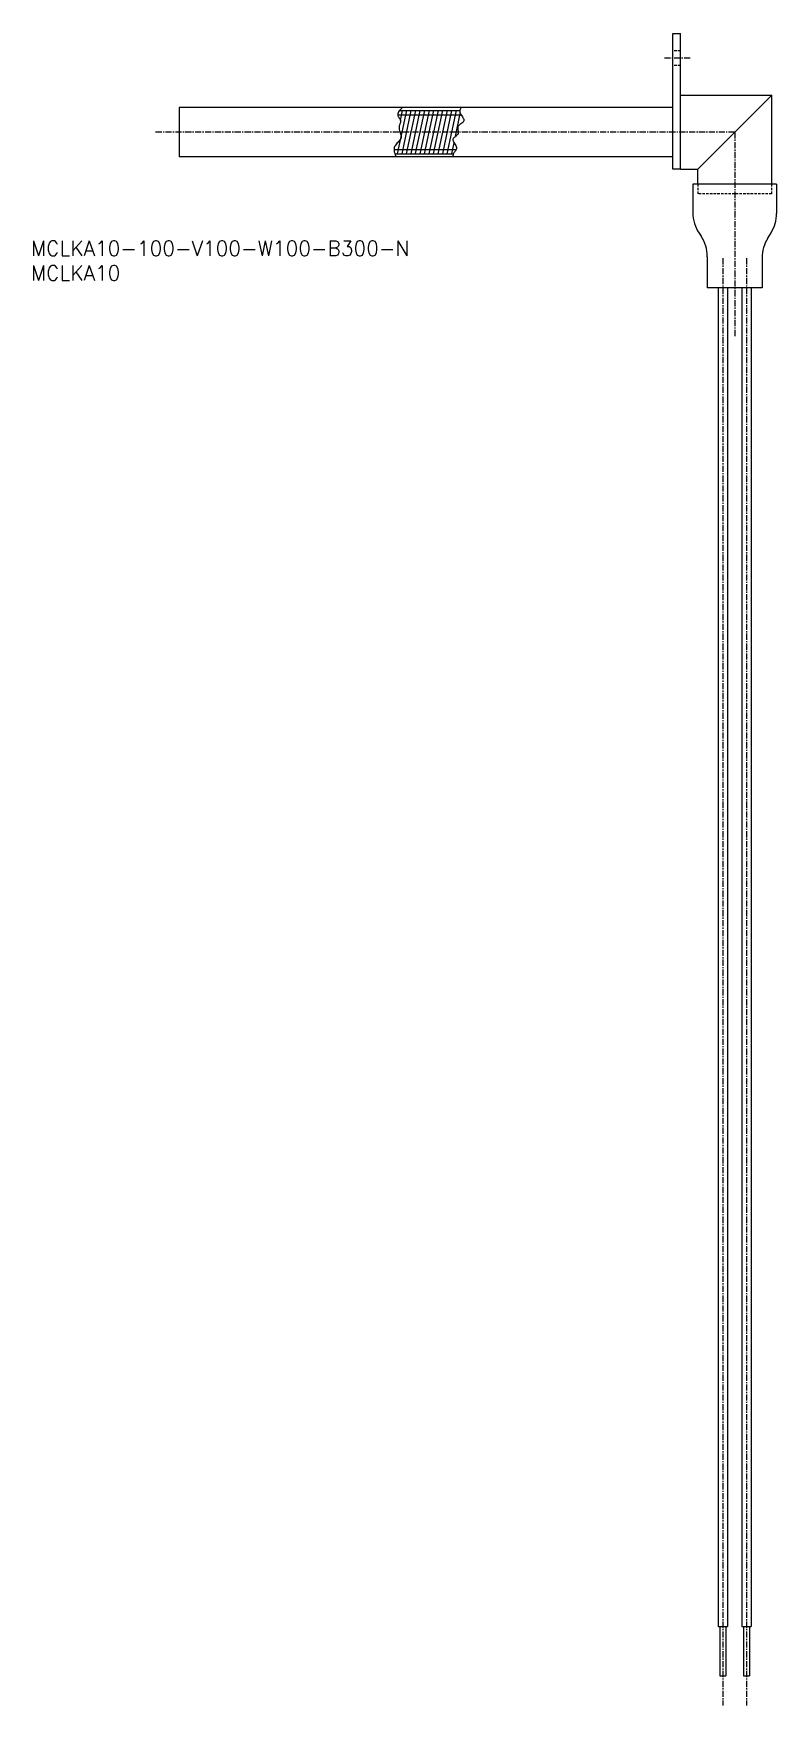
# Model space of a CAD drawing. Extents: x 1 to 151, y -288 to 50.
import ezdxf

# ---------------------------------------------------------------- set-up
doc = ezdxf.new("R2010")
doc.units = 0
doc.linetypes.add('CENTER', pattern=[2, 1.25, -0.25, 0.25, -0.25])
doc.linetypes.add('DASHED', pattern=[0.75, 0.5, -0.25])
doc.layers.get('0').update_dxf_attribs({"linetype": 'CONTINUOUS'})
doc.layers.add('CENTER', color=1, linetype='CENTER')
doc.styles.get("Standard").update_dxf_attribs({"font": 'txt.shx'})

# ---------------------------------------------------------------- blocks, each defined once
blk = doc.blocks.new('*U9')
at = {"color": 7, "linetype": 'CONTINUOUS'}
blk.add_text('MCLKA10', height=3, dxfattribs=at).set_placement((0, 0))
blk = doc.blocks.new('*U10')
at = {"color": 7, "linetype": 'CONTINUOUS'}
blk.add_text('MCLKA10-100-V100-W100-B300-N', height=3, dxfattribs=at).set_placement((0, 5))

msp = doc.modelspace()

# ---------------------------------------------------------------- linework, layer by layer
at = {"color": 7, "linetype": 'CONTINUOUS'}
for p, q in [((130, 50), (131.5, 50)), ((130, 22.5), (130, 50)), ((131.5, 22.5), (131.5, 50)), ((131.5, 37.5), (150, 37.5)), ((135, 22.5), (150, 37.5)), ((150, 19.5), (150, 37.5)), ((130, 35), (30, 35)), ((30, 35), (30, 25)), ((130, 25), (30, 25)), ((131.5, 22.5), (130, 22.5)), ((131.5, 22.5), (135, 22.5)), ((135, 19.5), (135, 22.5)), ((150.97, 19.5), (134.03, 19.5)), ((134.03, 19.5), (134.03, 13.7)), ((150.97, 19.5), (150.97, 13.57)), ((135.28, 9.56), (135.69, 8.95)), ((149.18, 8.55), (149.85, 9.63)), ((136.94, 4.8), (136.94, -1.5)), ((148.06, 4.61), (148.06, -1.5)), ((148.06, -1.5), (136.94, -1.5)), ((139.14, -1.5), (139.14, -272.5)), ((141.06, -1.5), (141.06, -272.5)), ((143.94, -1.5), (143.94, -272.5)), ((145.86, -1.5), (145.86, -272.5)), ((139.14, -272.5), (141.06, -272.5)), ((139.5, -272.5), (139.5, -282.5)), ((140.7, -272.5), (140.7, -282.5)), ((143.94, -272.5), (145.86, -272.5)), ((144.3, -272.5), (144.3, -282.5)), ((145.5, -272.5), (145.5, -282.5)), ((139.5, -282.5), (140.7, -282.5)), ((144.3, -282.5), (145.5, -282.5))]:
    msp.add_line(p, q, dxfattribs=at)
at = {"color": 3, "linetype": 'DASHED'}
for p, q in [((131.5, 46.5), (130, 46.5)), ((131.5, 43.5), (130, 43.5)), ((135.03, 19.5), (135.03, 17.5)), ((149.97, 17.5), (135.03, 17.5)), ((149.97, 19.5), (149.97, 17.5))]:
    msp.add_line(p, q, dxfattribs=at)
at = {"color": 3, "linetype": 'CONTINUOUS'}
for p, q in [((74.23, 25.62), (76.1, 34.38)), ((74.62, 34.38), (86.85, 34.38)), ((74.81, 32.37), (75.24, 34.38)), ((75.15, 25.64), (77.02, 34.38)), ((76.06, 25.64), (77.93, 34.38)), ((76.98, 25.64), (78.84, 34.38)), ((77.9, 25.68), (79.76, 34.38)), ((78.8, 25.64), (80.67, 34.38)), ((79.72, 25.64), (81.58, 34.38)), ((80.63, 25.63), (82.5, 34.38)), ((81.54, 25.64), (83.41, 34.38)), ((82.45, 25.62), (84.32, 34.38)), ((83.37, 25.64), (85.24, 34.38)), ((84.28, 25.64), (86.15, 34.38)), ((87.04, 34.84), (87.04, 34.84)), ((74.28, 33.49), (87.1, 33.49)), ((85.94, 29.12), (86.93, 33.78)), ((85.19, 25.62), (85.67, 27.86)), ((73.52, 26.51), (86.13, 26.51)), ((73.7, 25.62), (85.54, 25.62))]:
    msp.add_line(p, q, dxfattribs=at)
at = {"color": 3, "linetype": 'CONTINUOUS', "flags": 128}
for points in [[(75.21, 35), (75.08, 34.88), (74.89, 34.68), (74.71, 34.49), (74.55, 34.3), (74.43, 34.1), (74.33, 33.91), (74.28, 33.71), (74.27, 33.52), (74.32, 33.32), (74.36, 33.24), (74.4, 33.15), (74.46, 33.06), (74.51, 32.97), (74.57, 32.88), (74.63, 32.79), (74.69, 32.7), (74.73, 32.61), (74.77, 32.52), (74.8, 32.42), (74.82, 32.28), (74.82, 32.14), (74.8, 32), (74.77, 31.86), (74.72, 31.71), (74.67, 31.57), (74.62, 31.42), (74.58, 31.27), (74.55, 31.12), (74.53, 30.97), (74.53, 30.75), (74.56, 30.53), (74.62, 30.31), (74.68, 30.09), (74.76, 29.88), (74.83, 29.67), (74.9, 29.46), (74.94, 29.26), (74.96, 29.07), (74.94, 28.88), (74.88, 28.7), (74.78, 28.52), (74.66, 28.34), (74.51, 28.17), (74.34, 28), (74.17, 27.83), (74.01, 27.65), (73.86, 27.47), (73.73, 27.28), (73.63, 27.08), (73.58, 26.94), (73.55, 26.8), (73.53, 26.66), (73.52, 26.51), (73.53, 26.36), (73.55, 26.21), (73.57, 26.06), (73.61, 25.91), (73.65, 25.77), (73.69, 25.63), (73.73, 25.53), (73.77, 25.44), (73.81, 25.34), (73.85, 25.25), (73.89, 25.16), (73.93, 25.07), (73.97, 25)], [(87.13, 35), (87.12, 34.99), (87.04, 34.86), (86.97, 34.73), (86.91, 34.59), (86.87, 34.46), (86.84, 34.33), (86.83, 34.19), (86.84, 34.05), (86.9, 33.87), (86.98, 33.68), (87.1, 33.49), (87.22, 33.3), (87.35, 33.12), (87.47, 32.94), (87.57, 32.76), (87.64, 32.59), (87.67, 32.43), (87.66, 32.29), (87.6, 32.16), (87.5, 32.05), (87.37, 31.94), (87.23, 31.83), (87.07, 31.73), (86.91, 31.62), (86.77, 31.5), (86.63, 31.38), (86.52, 31.25), (86.45, 31.11), (86.42, 30.98), (86.41, 30.84), (86.42, 30.7), (86.44, 30.55), (86.46, 30.4), (86.49, 30.26), (86.51, 30.11), (86.52, 29.97), (86.51, 29.83), (86.48, 29.7), (86.41, 29.57), (86.31, 29.45), (86.2, 29.33), (86.07, 29.22), (85.93, 29.12), (85.8, 29.01), (85.68, 28.91), (85.57, 28.8), (85.49, 28.69), (85.44, 28.58), (85.42, 28.42), (85.46, 28.25), (85.54, 28.07), (85.65, 27.89), (85.78, 27.7), (85.9, 27.51), (86.02, 27.31), (86.12, 27.12), (86.18, 26.93), (86.2, 26.75), (86.17, 26.61), (86.12, 26.48), (86.04, 26.34), (85.95, 26.21), (85.85, 26.08), (85.75, 25.95), (85.66, 25.82), (85.57, 25.68), (85.51, 25.54), (85.47, 25.4), (85.46, 25.34), (85.45, 25.27), (85.45, 25.21), (85.46, 25.14), (85.47, 25.07), (85.48, 25), (85.48, 25)]]:
    msp.add_lwpolyline(points, dxfattribs=at)
at = {"color": 7, "linetype": 'CONTINUOUS'}
for centre, start, end in [((141.53, 13.7), 180, 213.5816), ((143.47, 13.57), 328.3035, 0), ((129.44, 4.8), 0, 33.5816), ((155.56, 4.61), 148.3035, 180)]:
    msp.add_arc(centre, 7.5, start, end, dxfattribs=at)
at = {"layer": 'CENTER', "color": 1, "linetype": 'CENTER'}
for p, q in [((133.5, 45), (128, 45)), ((142.5, 30), (25, 30)), ((142.5, 30), (142.5, -11.5)), ((140.1, 4.5), (140.1, -288.5)), ((144.9, 4.5), (144.9, -288.5))]:
    msp.add_line(p, q, dxfattribs=at)

# ---------------------------------------------------------------- block references
at = {"color": 7, "linetype": 'CONTINUOUS'}
for name in ['*U10', '*U9']:
    msp.add_blockref(name, (0, 0), dxfattribs=at)

doc.saveas('drawing.dxf')
